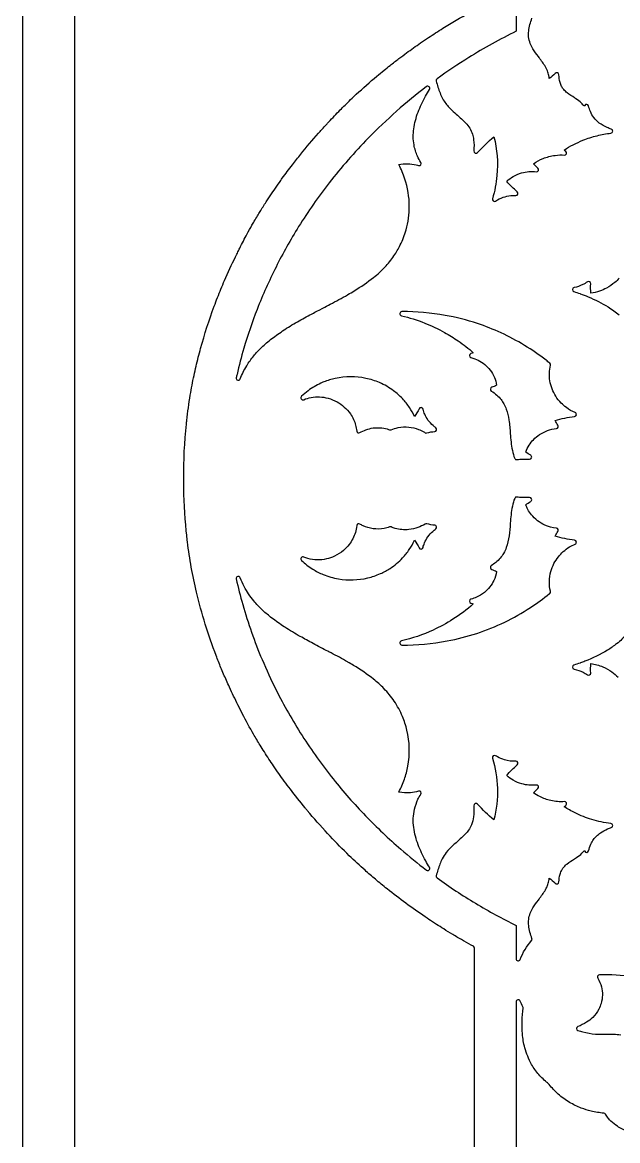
# Model space of a CAD drawing. Header units: millimetres. Extents: x 5940 to 9066, y 1327 to 3250.
# Drawn here: x 8406 to 8692, y 2017 to 2553 of the extents above; entities that cross this region are included whole.
import ezdxf

# ---------------------------------------------------------------- set-up
doc = ezdxf.new("R2010")
doc.units = ezdxf.units.MM
doc.layers.add('Default Layer', color=7, linetype='Continuous', lineweight=30)

msp = doc.modelspace()

# ---------------------------------------------------------------- linework, layer by layer
at = {"layer": 'Default Layer', "color": 18, "lineweight": 30, "true_color": 0x000000}
for points in [[(8405.99, 3249.63), (8405.99, 1419.63), (8405.99, 1419.63), (9065.99, 1419.63), (9065.99, 1419.63), (9065.99, 3249.63), (9065.99, 3249.63), (8405.99, 3249.63)], [(8430.99, 3131.45), (8430.99, 1537.81)]]:
    msp.add_lwpolyline(points, dxfattribs=at)
for points in [[(8642.85, 2565.04), (8642.85, 2549.08), (8642.85, 2549.08, 0.023922), (8620.11, 2536.41), (8620.11, 2536.41, 0.017257), (8604.93, 2526.23), (8604.93, 2526.23, 0.30708), (8604.55, 2525.17), (8604.55, 2525.17, 0.02852), (8606.34, 2519.44), (8606.34, 2519.44, 0.069104), (8609.13, 2514.39), (8609.13, 2514.39, 0.025556), (8610.74, 2512.45), (8610.74, 2512.45, 0.034691), (8613.41, 2509.92), (8613.41, 2509.92, -0.029656), (8618.6, 2505.09), (8618.6, 2505.09, -0.054158), (8620.57, 2502.53), (8620.57, 2502.53, -0.056189), (8621.88, 2499.68), (8621.88, 2499.68, -0.050833), (8622.47, 2497.03), (8622.47, 2497.03, -0.049414), (8622.56, 2491.63), (8622.56, 2491.63, 0.321652), (8623.16, 2490.63), (8623.16, 2490.63, 0.321652), (8624.3, 2490.87), (8624.3, 2490.87, -0.035121), (8632.21, 2498.47), (8632.21, 2498.47, -0.08397), (8633.66, 2479.87), (8633.66, 2479.87, -0.050432), (8631.52, 2468.75), (8631.52, 2468.75, 0.314779), (8631.88, 2467.66), (8631.88, 2467.66, 0.314779), (8633.02, 2467.62), (8633.02, 2467.62, -0.061122), (8636.67, 2469.4), (8636.67, 2469.4, -0.055853), (8640.25, 2470.22), (8640.25, 2470.22, -0.037371), (8642.69, 2470.31), (8642.69, 2470.31, 0.319741), (8643.66, 2470.94), (8643.66, 2470.94, 0.319741), (8643.37, 2472.07), (8643.37, 2472.07, -0.041096), (8638.36, 2477.08), (8638.36, 2477.08, -0.055425), (8641.46, 2479.4), (8641.46, 2479.4, -0.063572), (8645.49, 2481.13), (8645.49, 2481.13, -0.099123), (8652.5, 2481.69), (8652.5, 2481.69, 0.325418), (8653.53, 2482.27), (8653.53, 2482.27, 0.325418), (8653.3, 2483.42), (8653.3, 2483.42, -0.013851), (8651.18, 2485.48), (8651.18, 2485.48, -0.058684), (8655.76, 2487.99), (8655.76, 2487.99, -0.063136), (8661.51, 2489.51), (8661.51, 2489.51, -0.0491), (8666.01, 2489.66), (8666.01, 2489.66, 0.329562), (8667.01, 2490.31), (8667.01, 2490.31, 0.329562), (8666.69, 2491.45), (8666.69, 2491.45, -0.00553), (8665.88, 2492.09), (8665.88, 2492.09, -0.047401), (8674.91, 2496.76), (8674.91, 2496.76, -0.034092), (8681.66, 2498.95), (8681.66, 2498.95, -0.031896), (8688.3, 2500.17)], [(8483.4, 2334.5, -0.029312), (8484.71, 2360.67), (8484.71, 2360.67, 0.002939), (8484.9, 2362.41), (8484.9, 2362.41, -0.0145), (8486.55, 2374.55), (8486.55, 2374.55, -0.011403), (8488.33, 2383.92), (8488.33, 2383.92, -0.005396), (8489.32, 2388.35), (8489.32, 2388.35, -0.009094), (8491.52, 2396.96), (8491.52, 2396.96, -0.021501), (8498.02, 2417.15), (8498.02, 2417.15, -0.004213), (8499.6, 2421.29), (8499.6, 2421.29, -0.004044), (8501.25, 2425.42), (8501.25, 2425.42, -0.004123), (8502.98, 2429.52), (8502.98, 2429.52, -0.012348), (8508.22, 2440.87), (8508.22, 2440.87, -0.002333), (8509.42, 2443.28), (8509.42, 2443.28, -0.00158), (8510.25, 2444.97), (8510.25, 2444.97, -0.008967), (8513.82, 2451.85), (8513.82, 2451.85, -0.005254), (8516.12, 2456), (8516.12, 2456, -0.001722), (8517.26, 2457.97), (8517.26, 2457.97, -0.002977), (8518.81, 2460.59), (8518.81, 2460.59, -0.001688), (8520, 2462.54), (8520, 2462.54, -0.005307), (8522.94, 2467.2), (8522.94, 2467.2, -0.001496), (8524.26, 2469.22), (8524.26, 2469.22, -0.008179), (8529.27, 2476.55), (8529.27, 2476.55, -0.001458), (8530.69, 2478.53), (8530.69, 2478.53, -0.007316), (8535.53, 2485.03), (8535.53, 2485.03, -0.002488), (8537.53, 2487.59), (8537.53, 2487.59, -0.002262), (8539.56, 2490.14), (8539.56, 2490.14, -0.011765), (8548.02, 2500.1), (8548.02, 2500.1, -0.001368), (8549.66, 2501.93), (8549.66, 2501.93, -0.002422), (8551.88, 2504.35), (8551.88, 2504.35, -0.000577), (8553, 2505.55), (8553, 2505.55, -0.008367), (8558.47, 2511.3), (8558.47, 2511.3, -0.003851), (8560.77, 2513.62), (8560.77, 2513.62, -0.007591), (8566.19, 2518.81), (8566.19, 2518.81, -0.013294), (8576.03, 2527.48), (8576.03, 2527.48, -0.004102), (8579.52, 2530.36), (8579.52, 2530.36, -0.002521), (8582.36, 2532.62), (8582.36, 2532.62, -0.004586), (8586.66, 2535.95), (8586.66, 2535.95, -0.003498), (8590.31, 2538.67), (8590.31, 2538.67, -0.006959), (8597, 2543.42), (8597, 2543.42, -0.003463), (8600.79, 2545.99), (8600.79, 2545.99, -0.006897), (8607.73, 2550.47), (8607.73, 2550.47), (8607.73, 2550.48), (8607.73, 2550.48, -0.01246), (8620.42, 2557.99)], [(8688.3, 2500.17, 0.349504), (8689.18, 2501.06), (8689.18, 2501.06, 0.349504), (8688.51, 2502.11), (8688.51, 2502.11, -0.016237), (8686.53, 2502.87), (8686.53, 2502.87, -0.061541), (8682.76, 2505.03), (8682.76, 2505.03, -0.066358), (8680.16, 2507.6), (8680.16, 2507.6, -0.067186), (8678.47, 2510.55), (8678.47, 2510.55, -0.041873), (8677.63, 2513.2), (8677.63, 2513.2, 0.319984), (8676.76, 2513.98), (8676.76, 2513.98, 0.319984), (8675.75, 2513.41), (8675.75, 2513.41), (8675.59, 2513.08), (8675.59, 2513.08), (8675.59, 2513.08), (8675.59, 2513.08, 0.015978), (8674.22, 2514.56), (8674.22, 2514.56, 0.051325), (8671.57, 2516.71), (8671.57, 2516.71, 0.011259), (8670.92, 2517.11), (8670.92, 2517.11, -0.029471), (8667.27, 2519.57), (8667.27, 2519.57, -0.054701), (8665.74, 2521.03), (8665.74, 2521.03, -0.050832), (8664.7, 2522.55), (8664.7, 2522.55, -0.061166), (8663.95, 2524.48), (8663.95, 2524.48, -0.044394), (8663.35, 2528.19), (8663.35, 2528.19, 0.650434), (8661.63, 2528.81), (8661.63, 2528.81, -0.050674), (8658.69, 2526.31), (8658.69, 2526.31, 0.047014), (8658.55, 2527.76), (8658.55, 2527.76, 0.045875), (8657.89, 2530.02), (8657.89, 2530.02, 0.053102), (8656.58, 2532.55), (8656.58, 2532.55, 0.015161), (8653.51, 2536.91), (8653.51, 2536.91, -0.017008), (8650.94, 2540.6), (8650.94, 2540.6, -0.053915), (8649.63, 2543.19), (8649.63, 2543.19, -0.065207), (8648.87, 2546.44), (8648.87, 2546.44, -0.053155), (8648.89, 2549.13), (8648.89, 2549.13, -0.068315), (8650.46, 2555.28)], [(8591.61, 2465.21, 0.078693), (8589.51, 2478.18), (8589.51, 2478.18, 0.042857), (8586.58, 2485.06), (8586.58, 2485.06, -0.116174), (8594.97, 2484.93), (8594.97, 2484.93, -0.014562), (8595.98, 2484.65), (8595.98, 2484.65, 0.317665), (8597.08, 2485), (8597.08, 2485, 0.317665), (8597.12, 2486.15), (8597.12, 2486.15, -0.043668), (8595.54, 2489.06), (8595.54, 2489.06, -0.058267), (8593.88, 2494.51), (8593.88, 2494.51, -0.081007), (8593.75, 2502.23), (8593.75, 2502.23, -0.054678), (8595.8, 2510.22), (8595.8, 2510.22, -0.038125), (8599.38, 2517.87), (8599.38, 2517.87, -0.010857), (8601.33, 2521.16), (8601.33, 2521.16, 0.36209), (8601.16, 2522.43), (8601.16, 2522.43, 0.36209), (8599.88, 2522.48), (8599.88, 2522.48, 0.018239), (8585.54, 2510.74), (8585.54, 2510.74, 0.018725), (8571.91, 2497.78), (8571.91, 2497.78, 0.027869), (8553.21, 2476.37), (8553.21, 2476.37, 0.026081), (8538.53, 2455.35), (8538.53, 2455.35, 0.023261), (8527.67, 2435.96), (8527.67, 2435.96, 0.023934), (8518.61, 2415.67), (8518.61, 2415.67, 0.021702), (8512.24, 2397), (8512.24, 2397, 0.014387), (8508.96, 2384.5), (8508.96, 2384.5, 0.001976), (8508.59, 2382.87), (8508.59, 2382.87, 0.392884), (8509.28, 2381.69), (8509.28, 2381.69, 0.392884), (8510.5, 2382.29), (8510.5, 2382.29, -0.045088), (8513.6, 2388.59), (8513.6, 2388.59, -0.035582), (8516.97, 2393.34), (8516.97, 2393.34, -0.027373), (8520.83, 2397.49), (8520.83, 2397.49, -0.029457), (8525.66, 2401.63), (8525.66, 2401.63, -0.016168), (8531.61, 2405.82), (8531.61, 2405.82, 0.046792), (8531.75, 2405.94), (8531.75, 2405.94, -0.022208), (8531.85, 2405.99), (8531.85, 2405.99, 0.025547), (8531.94, 2406.04), (8531.94, 2406.04, -0.017165), (8538.79, 2410.19), (8538.79, 2410.19, -0.004018), (8545.58, 2413.9), (8545.58, 2413.9, -0.001135), (8548.31, 2415.35), (8548.31, 2415.35), (8550.15, 2416.32), (8550.15, 2416.32, -0.002073), (8553.71, 2418.16), (8553.71, 2418.16, 0.012736), (8561.96, 2422.65), (8561.96, 2422.65, 0.026733), (8562.05, 2422.71), (8562.05, 2422.71, 0.027337), (8562.15, 2422.76), (8562.15, 2422.76, 0.005307), (8565.22, 2424.58), (8565.22, 2424.58, 0.029039), (8574.49, 2430.97), (8574.49, 2430.97, 0.038542), (8579.89, 2435.9), (8579.89, 2435.9, 0.038714), (8584.25, 2441.33), (8584.25, 2441.33, 0.03548), (8587.3, 2446.57), (8587.3, 2446.57, 0.045432), (8590.05, 2453.77), (8590.05, 2453.77, 0.06917), (8591.61, 2465.21)], [(8692.32, 2430.6, -0.033204), (8690.26, 2428.6), (8690.26, 2428.6, -0.055035), (8686.26, 2425.87), (8686.26, 2425.87, -0.041135), (8682.9, 2424.42), (8682.9, 2424.42, -0.046488), (8678.67, 2423.43), (8678.67, 2423.43, -0.023433), (8678.64, 2427.98), (8678.64, 2427.98, 0.621047), (8677.07, 2428.84), (8677.07, 2428.84, -0.040409), (8674.81, 2427.52), (8674.81, 2427.52, -0.063457), (8670.69, 2426.14), (8670.69, 2426.14, 0.341472), (8669.88, 2425.22), (8669.88, 2425.22, 0.341472), (8670.57, 2424.21), (8670.57, 2424.21, -0.007603), (8673.51, 2423.2), (8673.51, 2423.2, -0.015176), (8673.66, 2423.15), (8673.66, 2423.15, -0.012113), (8677.43, 2421.7), (8677.43, 2421.7, -0.038936), (8687, 2416.83), (8687, 2416.83, -0.039596), (8692.24, 2413.01)], [(8671.14, 2366.18, -0.059405), (8666.95, 2368.56), (8666.95, 2368.56, -0.041908), (8664.49, 2370.71), (8664.49, 2370.71, -0.050124), (8661.86, 2374.03), (8661.86, 2374.03, -0.049001), (8660.1, 2377.5), (8660.1, 2377.5, -0.054054), (8659.03, 2381.45), (8659.03, 2381.45, -0.100529), (8659.36, 2388.83), (8659.36, 2388.83, 0.290998), (8659.02, 2389.85), (8659.02, 2389.85, 0.006068), (8657.24, 2391.27), (8657.24, 2391.27, 0.028936), (8646.88, 2398.41), (8646.88, 2398.41, 0.028667), (8635.6, 2404.41), (8635.6, 2404.41, 0.028071), (8624.25, 2408.88), (8624.25, 2408.88, 0.035561), (8608.8, 2412.79), (8608.8, 2412.79, 0.045393), (8588.07, 2414.59), (8588.07, 2414.59, 0.38043), (8587.08, 2413.7), (8587.08, 2413.7, 0.38043), (8587.84, 2412.61), (8587.84, 2412.61, -0.037303), (8599.02, 2409.11), (8599.02, 2409.11, -0.032434), (8608.52, 2404.59), (8608.52, 2404.59, -0.023922), (8615.07, 2400.52), (8615.07, 2400.52, -0.029838), (8622.32, 2394.84), (8622.32, 2394.84, -0.005746), (8621.15, 2394.47), (8621.15, 2394.47, 0.338199), (8620.44, 2393.49), (8620.44, 2393.49, 0.338199), (8621.2, 2392.54), (8621.2, 2392.54, -0.055291), (8624.69, 2391.26), (8624.69, 2391.26, -0.057468), (8627.8, 2389.21), (8627.8, 2389.21, -0.054181), (8630.39, 2386.54), (8630.39, 2386.54, -0.064559), (8632.46, 2383.02), (8632.46, 2383.02, -0.065307), (8633.49, 2379.3), (8633.49, 2379.3, -0.038661), (8631.16, 2378.3), (8631.16, 2378.3, 0.631377), (8630.95, 2376.51), (8630.95, 2376.51, -0.040365), (8633.58, 2374.54), (8633.58, 2374.54, -0.045152), (8635.63, 2372.37), (8635.63, 2372.37, -0.038543), (8636.98, 2370.36), (8636.98, 2370.36, -0.04601), (8638.1, 2367.83), (8638.1, 2367.83, -0.042549), (8639.38, 2362.62), (8639.38, 2362.62, -0.023921), (8640.05, 2356.11), (8640.05, 2356.11, 0.034947), (8641.06, 2348.03), (8641.06, 2348.03, 0.043157), (8642.16, 2344.22), (8642.16, 2344.22, 0.356315), (8643.26, 2343.59), (8643.26, 2343.59, -0.032908), (8646.01, 2343.87), (8646.01, 2343.87, -0.023716), (8649.28, 2343.83), (8649.28, 2343.83, 0.342698), (8650.29, 2344.53), (8650.29, 2344.53, 0.342698), (8649.87, 2345.68), (8649.87, 2345.68, -0.009897), (8647.45, 2347.25), (8647.45, 2347.25, -0.056759), (8649.1, 2350.55), (8649.1, 2350.55, -0.048373), (8651.17, 2353.16), (8651.17, 2353.16, -0.052041), (8654.08, 2355.61), (8654.08, 2355.61, -0.062114), (8657.88, 2357.54), (8657.88, 2357.54, -0.060842), (8662.2, 2358.54), (8662.2, 2358.54, 0.561098), (8662.94, 2360.08), (8662.94, 2360.08, -0.018437), (8661.58, 2362.33), (8661.58, 2362.33, -0.051027), (8670.86, 2364.27), (8670.86, 2364.27, 0.342588), (8671.74, 2365.12), (8671.74, 2365.12, 0.342588), (8671.14, 2366.18)], [(8540.98, 2372.35, -0.053263), (8544.52, 2373.41), (8544.52, 2373.41, -0.114639), (8552.64, 2373.07), (8552.64, 2373.07, -0.059011), (8556.94, 2371.32), (8556.94, 2371.32, -0.056617), (8560.41, 2368.84), (8560.41, 2368.84, -0.058914), (8563.35, 2365.51), (8563.35, 2365.51, -0.084198), (8565.86, 2360.13), (8565.86, 2360.13, -0.041653), (8566.38, 2357.3), (8566.38, 2357.3, 0.550884), (8567.89, 2356.55), (8567.89, 2356.55, -0.049945), (8570.82, 2357.93), (8570.82, 2357.93, -0.051712), (8574.26, 2358.78), (8574.26, 2358.78, -0.100396), (8580.99, 2358.31), (8580.99, 2358.31, -0.018993), (8582.18, 2357.93), (8582.18, 2357.93, 0.188928), (8582.91, 2357.95), (8582.91, 2357.95, -0.050879), (8586.21, 2358.96), (8586.21, 2358.96, -0.073799), (8591.38, 2359.22), (8591.38, 2359.22, -0.065402), (8596.05, 2358.11), (8596.05, 2358.11, -0.039729), (8598.57, 2356.91), (8598.57, 2356.91, -0.011026), (8599.2, 2356.52), (8599.2, 2356.52, 0.220708), (8600.03, 2356.41), (8600.03, 2356.41, -0.061028), (8603.81, 2357.09), (8603.81, 2357.09, 0.319859), (8604.71, 2357.81), (8604.71, 2357.81, 0.319859), (8604.32, 2358.9), (8604.32, 2358.9, -0.02741), (8603.05, 2359.91), (8603.05, 2359.91, -0.056855), (8600.58, 2362.61), (8600.58, 2362.61, -0.052178), (8599.01, 2365.35), (8599.01, 2365.35, -0.044635), (8598.19, 2367.77), (8598.19, 2367.77, 0.316151), (8597.33, 2368.53), (8597.33, 2368.53, 0.316151), (8596.32, 2367.97), (8596.32, 2367.97, -0.049603), (8594.07, 2364.35), (8594.07, 2364.35, 0.039493), (8591.75, 2368.53), (8591.75, 2368.53, 0.043547), (8588.3, 2372.85), (8588.3, 2372.85, 0.041453), (8584.09, 2376.6), (8584.09, 2376.6, 0.060814), (8577.33, 2380.53), (8577.33, 2380.53, 0.050805), (8570.73, 2382.59), (8570.73, 2382.59, 0.10413), (8556.1, 2382.53), (8556.1, 2382.53, 0.041998), (8550.57, 2380.84), (8550.57, 2380.84, 0.01225), (8549.14, 2380.22), (8549.14, 2380.22, 0.050426), (8543.06, 2376.65), (8543.06, 2376.65, 0.031321), (8539.9, 2374), (8539.9, 2374, 0.362287), (8539.75, 2372.73), (8539.75, 2372.73, 0.362287), (8540.98, 2372.35)], [(8622.85, 1537.81), (8622.85, 2109.33), (8622.85, 2109.33, 0.273939), (8622.33, 2110.21), (8622.33, 2110.21, -0.004133), (8618.01, 2112.63), (8618.01, 2112.63, 0.00112), (8617.2, 2113.09), (8617.2, 2113.09, -0.004334), (8612.43, 2115.9), (8612.43, 2115.9, -0.004244), (8608.12, 2118.54), (8608.12, 2118.54, -0.003565), (8604.63, 2120.75), (8604.63, 2120.75, -0.001529), (8602.7, 2122), (8602.7, 2122, -0.003534), (8599.27, 2124.29), (8599.27, 2124.29, -0.019866), (8580.94, 2137.76), (8580.94, 2137.76, -0.006203), (8575.34, 2142.36), (8575.34, 2142.36, -0.006399), (8570.37, 2146.65), (8570.37, 2146.65, -0.010518), (8562.78, 2153.67), (8562.78, 2153.67, -0.013636), (8553.64, 2163.02), (8553.64, 2163.02, 0.003411), (8552.44, 2164.31), (8552.44, 2164.31, -0.013193), (8542.67, 2175.35), (8542.67, 2175.35, -0.000432), (8541.62, 2176.6), (8541.62, 2176.6, -0.01033), (8534.55, 2185.52), (8534.55, 2185.52, -0.00419), (8531.64, 2189.42), (8531.64, 2189.42, -0.008235), (8526.51, 2196.69), (8526.51, 2196.69, -0.007447), (8522.07, 2203.41), (8522.07, 2203.41, -0.003646), (8520, 2206.72), (8520, 2206.72, -0.006628), (8516.88, 2211.95), (8516.88, 2211.95, -0.012451), (8511.62, 2221.59), (8511.62, 2221.59, -0.005597), (8509.42, 2225.98), (8509.42, 2225.98, -0.009186), (8505.34, 2234.44), (8505.34, 2234.44, -0.004315), (8503.87, 2237.69), (8503.87, 2237.69, -0.006711), (8501.25, 2243.84), (8501.25, 2243.84, -0.006064), (8498.96, 2249.61), (8498.96, 2249.61, -0.016086), (8493.75, 2264.68), (8493.75, 2264.68, -0.016318), (8489.53, 2280.02), (8489.53, 2280.02, -0.028816), (8485.21, 2304.14), (8485.21, 2304.14, -0.003906), (8484.84, 2307.42), (8484.84, 2307.42), (8484.62, 2309.41), (8484.62, 2309.41, -0.026473), (8483.39, 2332.81), (8483.39, 2332.81, -0.00104), (8483.4, 2334.48), (8483.4, 2334.48), (8483.4, 2334.5)], [(8662.2, 2310.72, -0.07975), (8656.61, 2312.23), (8656.61, 2312.23, -0.059495), (8653.14, 2314.33), (8653.14, 2314.33, -0.056553), (8650.19, 2317.21), (8650.19, 2317.21, -0.045185), (8648.47, 2319.75), (8648.47, 2319.75, -0.038181), (8647.45, 2322), (8647.45, 2322, -0.010128), (8649.87, 2323.58), (8649.87, 2323.58, 0.342653), (8650.29, 2324.73), (8650.29, 2324.73, 0.342653), (8649.28, 2325.43), (8649.28, 2325.43, -0.027113), (8645.55, 2325.41), (8645.55, 2325.41, -0.027236), (8643.26, 2325.67), (8643.26, 2325.67, 0.3562), (8642.16, 2325.04), (8642.16, 2325.04, 0.043158), (8641.06, 2321.22), (8641.06, 2321.22, 0.034971), (8640.05, 2313.12), (8640.05, 2313.12, -0.022323), (8639.44, 2307), (8639.44, 2307, -0.045247), (8638.11, 2301.44), (8638.11, 2301.44, -0.051247), (8636.84, 2298.65), (8636.84, 2298.65, -0.043672), (8635.26, 2296.43), (8635.26, 2296.43, -0.045254), (8633.08, 2294.29), (8633.08, 2294.29, -0.031897), (8630.95, 2292.75), (8630.95, 2292.75, 0.631416), (8631.16, 2290.95), (8631.16, 2290.95, -0.038533), (8633.49, 2289.96), (8633.49, 2289.96, -0.077397), (8632.16, 2285.58), (8632.16, 2285.58, -0.057232), (8630.25, 2282.54), (8630.25, 2282.54, -0.054436), (8627.61, 2279.89), (8627.61, 2279.89, -0.068026), (8623.87, 2277.62), (8623.87, 2277.62, -0.041913), (8621.2, 2276.72), (8621.2, 2276.72, 0.338279), (8620.44, 2275.77), (8620.44, 2275.77, 0.338279), (8621.15, 2274.79), (8621.15, 2274.79, -0.005655), (8622.32, 2274.42), (8622.32, 2274.42, -0.039819), (8612.48, 2267.02), (8612.48, 2267.02, -0.033089), (8603, 2261.86), (8603, 2261.86, -0.051195), (8587.84, 2256.64), (8587.84, 2256.64, 0.380455), (8587.08, 2255.56), (8587.08, 2255.56, 0.380455), (8588.07, 2254.67), (8588.07, 2254.67, 0.047543), (8609.78, 2256.65), (8609.78, 2256.65, 0.032505), (8623.99, 2260.29), (8623.99, 2260.29, 0.03312), (8637.37, 2265.68), (8637.37, 2265.68, 0.031622), (8649.71, 2272.63), (8649.71, 2272.63, 0.026574), (8658.93, 2279.34), (8658.93, 2279.34, 0.015073), (8659.07, 2279.45), (8659.07, 2279.45, 0.282273), (8659.35, 2280.46), (8659.35, 2280.46, -0.130422), (8659.51, 2289.99), (8659.51, 2289.99, -0.052474), (8661, 2293.74), (8661, 2293.74, -0.048509), (8663.17, 2297.05), (8663.17, 2297.05, -0.039602), (8665.46, 2299.49), (8665.46, 2299.49, -0.048618), (8668.5, 2301.74), (8668.5, 2301.74, -0.036122), (8671.14, 2303.07), (8671.14, 2303.07, 0.342593), (8671.74, 2304.14), (8671.74, 2304.14, 0.342593), (8670.86, 2304.99), (8670.86, 2304.99, -0.051029), (8661.58, 2306.93), (8661.58, 2306.93, -0.018438), (8662.94, 2309.18), (8662.94, 2309.18, 0.561063), (8662.2, 2310.72)], [(8539.9, 2295.26, 0.051283), (8545.29, 2291.11), (8545.29, 2291.11, 0.040284), (8550.35, 2288.5), (8550.35, 2288.5, 0.054744), (8557.58, 2286.45), (8557.58, 2286.45, 0.100353), (8571.69, 2286.88), (8571.69, 2286.88, 0.046681), (8577.75, 2288.92), (8577.75, 2288.92, 0.040952), (8582.42, 2291.47), (8582.42, 2291.47, 0.057213), (8588.37, 2296.48), (8588.37, 2296.48, 0.040011), (8591.6, 2300.51), (8591.6, 2300.51, 0.041308), (8594.07, 2304.91), (8594.07, 2304.91, -0.049727), (8596.32, 2301.29), (8596.32, 2301.29, 0.31636), (8597.33, 2300.73), (8597.33, 2300.73, 0.31636), (8598.19, 2301.49), (8598.19, 2301.49, -0.040734), (8598.91, 2303.68), (8598.91, 2303.68, -0.056951), (8600.56, 2306.62), (8600.56, 2306.62, -0.054014), (8602.9, 2309.22), (8602.9, 2309.22, -0.030382), (8604.33, 2310.35), (8604.33, 2310.35, 0.319657), (8604.71, 2311.45), (8604.71, 2311.45, 0.319657), (8603.81, 2312.17), (8603.81, 2312.17, -0.061049), (8600.03, 2312.85), (8600.03, 2312.85, 0.221319), (8599.2, 2312.73), (8599.2, 2312.73, -0.055724), (8595.74, 2311.04), (8595.74, 2311.04, -0.060503), (8591.39, 2310.04), (8591.39, 2310.04, -0.095295), (8584.76, 2310.65), (8584.76, 2310.65, -0.029079), (8582.91, 2311.31), (8582.91, 2311.31, 0.189258), (8582.18, 2311.32), (8582.18, 2311.32, -0.040621), (8579.6, 2310.62), (8579.6, 2310.62, -0.080027), (8574.23, 2310.48), (8574.23, 2310.48, -0.074021), (8569.41, 2311.9), (8569.41, 2311.9, -0.026933), (8567.89, 2312.71), (8567.89, 2312.71, 0.551358), (8566.38, 2311.95), (8566.38, 2311.95, -0.048453), (8565.73, 2308.7), (8565.73, 2308.7, -0.093099), (8562.73, 2302.9), (8562.73, 2302.9, -0.051004), (8560.02, 2300.07), (8560.02, 2300.07, -0.068466), (8555.72, 2297.32), (8555.72, 2297.32, -0.05204), (8551.83, 2295.98), (8551.83, 2295.98, -0.126141), (8542.91, 2296.22), (8542.91, 2296.22, -0.029591), (8540.98, 2296.9), (8540.98, 2296.9, 0.361758), (8539.75, 2296.53), (8539.75, 2296.53, 0.361758), (8539.9, 2295.26)], [(8588.35, 2220.39, 0.050003), (8584.35, 2227.79), (8584.35, 2227.79, 0.043585), (8579.44, 2233.83), (8579.44, 2233.83, 0.035531), (8574.43, 2238.33), (8574.43, 2238.33, 0.030145), (8564.83, 2244.92), (8564.83, 2244.92, 0.004574), (8562.15, 2246.5), (8562.15, 2246.5, 0.02831), (8562.05, 2246.55), (8562.05, 2246.55, 0.028287), (8561.96, 2246.61), (8561.96, 2246.61, 0.011877), (8554.14, 2250.89), (8554.14, 2250.89, 0.001679), (8552.6, 2251.68), (8552.6, 2251.68, -0.004049), (8545.44, 2255.44), (8545.44, 2255.44, -0.003644), (8539.23, 2258.82), (8539.23, 2258.82, -0.018203), (8531.94, 2263.22), (8531.94, 2263.22, 0.034015), (8531.82, 2263.29), (8531.82, 2263.29, -0.01255), (8531.76, 2263.32), (8531.76, 2263.32, 0.04707), (8531.61, 2263.44), (8531.61, 2263.44, -0.016127), (8525.67, 2267.63), (8525.67, 2267.63, -0.02594), (8521.3, 2271.32), (8521.3, 2271.32, -0.030009), (8516.97, 2275.91), (8516.97, 2275.91, -0.050116), (8512.44, 2282.7), (8512.44, 2282.7, -0.03018), (8510.5, 2286.97), (8510.5, 2286.97, 0.392773), (8509.28, 2287.57), (8509.28, 2287.57, 0.392773), (8508.59, 2286.39), (8508.59, 2286.39, 0.01423), (8511.7, 2274.13), (8511.7, 2274.13, 0.03071), (8520.97, 2247.76), (8520.97, 2247.76, 0.017116), (8527.66, 2233.3), (8527.66, 2233.3, 0.026664), (8540.18, 2211.29), (8540.18, 2211.29, 0.026121), (8555.13, 2190.45), (8555.13, 2190.45, 0.022982), (8570.58, 2172.85), (8570.58, 2172.85, 0.023303), (8587.55, 2156.76), (8587.55, 2156.76, 0.015661), (8599.88, 2146.77), (8599.88, 2146.77, 0.361967), (8601.16, 2146.83), (8601.16, 2146.83, 0.361967), (8601.34, 2148.1), (8601.34, 2148.1, -0.010069), (8599.49, 2151.19), (8599.49, 2151.19, -0.038368), (8595.85, 2158.91), (8595.85, 2158.91, -0.056678), (8593.72, 2167.22), (8593.72, 2167.22, -0.091627), (8594.13, 2175.94), (8594.13, 2175.94, -0.051809), (8595.78, 2180.72), (8595.78, 2180.72, -0.035863), (8597.12, 2183.11), (8597.12, 2183.11, 0.317819), (8597.08, 2184.26), (8597.08, 2184.26, 0.317819), (8595.98, 2184.61), (8595.98, 2184.61, -0.054195), (8592.15, 2183.84), (8592.15, 2183.84, -0.076589), (8586.58, 2184.2), (8586.58, 2184.2, 0.038051), (8589.25, 2190.3), (8589.25, 2190.3, 0.038078), (8590.91, 2196.57), (8590.91, 2196.57, 0.104752), (8590.46, 2213.88), (8590.46, 2213.88, 0.040171), (8588.35, 2220.39)], [(8695.99, 2259.95, -0.043603), (8691.07, 2255.29), (8691.07, 2255.29, -0.032708), (8686.68, 2252.23), (8686.68, 2252.23, -0.043455), (8675.85, 2246.92), (8675.85, 2246.92, -0.006808), (8673.66, 2246.1), (8673.66, 2246.1, -0.014871), (8673.52, 2246.05), (8673.52, 2246.05, -0.007604), (8670.57, 2245.05), (8670.57, 2245.05, 0.341941), (8669.88, 2244.04), (8669.88, 2244.04, 0.341941), (8670.69, 2243.12), (8670.69, 2243.12, -0.06579), (8674.97, 2241.66), (8674.97, 2241.66, -0.037707), (8677.07, 2240.42), (8677.07, 2240.42, 0.620678), (8678.64, 2241.28), (8678.64, 2241.28, -0.023426), (8678.67, 2245.83), (8678.67, 2245.83, -0.441435), (8678.67, 2245.83), (8678.67, 2245.83, -0.064913), (8684.47, 2244.24), (8684.47, 2244.24, -0.056915), (8688.81, 2241.8), (8688.81, 2241.8, -0.044045), (8691.76, 2239.26)], [(8688.3, 2169.09, -0.044134), (8679.13, 2171.01), (8679.13, 2171.01, -0.040969), (8671.21, 2174.15), (8671.21, 2174.15, -0.028319), (8665.88, 2177.17), (8665.88, 2177.17, -0.005665), (8666.69, 2177.81), (8666.69, 2177.81, 0.329631), (8667.01, 2178.95), (8667.01, 2178.95, 0.329631), (8666.01, 2179.6), (8666.01, 2179.6, -0.071429), (8659.47, 2180.11), (8659.47, 2180.11, -0.060265), (8654.16, 2181.99), (8654.16, 2181.99, -0.039017), (8651.18, 2183.78), (8651.18, 2183.78, -0.013799), (8653.3, 2185.84), (8653.3, 2185.84, 0.325318), (8653.53, 2186.99), (8653.53, 2186.99, 0.325318), (8652.5, 2187.57), (8652.5, 2187.57, -0.09802), (8645.57, 2188.11), (8645.57, 2188.11, -0.064048), (8641.51, 2189.83), (8641.51, 2189.83, -0.056207), (8638.36, 2192.17), (8638.36, 2192.17, -0.041179), (8643.37, 2197.19), (8643.37, 2197.19, 0.319793), (8643.66, 2198.32), (8643.66, 2198.32, 0.319793), (8642.69, 2198.95), (8642.69, 2198.95, -0.083669), (8637.31, 2199.65), (8637.31, 2199.65, -0.055395), (8633.87, 2201.11), (8633.87, 2201.11, -0.015366), (8633.02, 2201.63), (8633.02, 2201.63, 0.314996), (8631.88, 2201.6), (8631.88, 2201.6, 0.314996), (8631.52, 2200.51), (8631.52, 2200.51, -0.065414), (8633.86, 2186.05), (8633.86, 2186.05, -0.068845), (8632.21, 2170.79), (8632.21, 2170.79, -0.035075), (8624.3, 2178.39), (8624.3, 2178.39, 0.321511), (8623.16, 2178.63), (8623.16, 2178.63, 0.321511), (8622.56, 2177.63), (8622.56, 2177.63, -0.049175), (8622.47, 2172.25), (8622.47, 2172.25, -0.073025), (8621.47, 2168.48), (8621.47, 2168.48, -0.051571), (8620.05, 2165.94), (8620.05, 2165.94, -0.038073), (8618.6, 2164.17), (8618.6, 2164.17, -0.029646), (8613.42, 2159.34), (8613.42, 2159.34, 0.008337), (8612.61, 2158.64), (8612.61, 2158.64, 0.045814), (8609.37, 2155.18), (8609.37, 2155.18, 0.041439), (8607.44, 2152.21), (8607.44, 2152.21, 0.034035), (8606.27, 2149.63), (8606.27, 2149.63, 0.027349), (8604.55, 2144.09), (8604.55, 2144.09, 0.307037), (8604.93, 2143.03), (8604.93, 2143.03, 0.020965), (8623.41, 2130.83), (8623.41, 2130.83, 0.020398), (8642.85, 2120.18), (8642.85, 2120.18), (8642.85, 2104.22), (8642.85, 2104.22, 0.36214), (8643.67, 2103.24), (8643.67, 2103.24, 0.36214), (8644.78, 2103.87), (8644.78, 2103.87, -0.090409), (8650.28, 2112.93), (8650.28, 2112.93, 0.285473), (8650.46, 2113.97), (8650.46, 2113.97, -0.067976), (8648.89, 2120.12), (8648.89, 2120.12, -0.11931), (8649.63, 2126.07), (8649.63, 2126.07, -0.053401), (8650.94, 2128.65), (8650.94, 2128.65, -0.017159), (8653.51, 2132.35), (8653.51, 2132.35, 0.015176), (8656.58, 2136.71), (8656.58, 2136.71, 0.056336), (8657.96, 2139.41), (8657.96, 2139.41, 0.041996), (8658.56, 2141.54), (8658.56, 2141.54, 0.044459), (8658.69, 2142.95), (8658.69, 2142.95, -0.050691), (8661.63, 2140.44), (8661.63, 2140.44, 0.650301), (8663.35, 2141.07), (8663.35, 2141.07, -0.043686), (8663.95, 2144.76), (8663.95, 2144.76, -0.070791), (8664.87, 2147), (8664.87, 2147, -0.047223), (8665.86, 2148.37), (8665.86, 2148.37, -0.049935), (8667.26, 2149.68), (8667.26, 2149.68, -0.030161), (8670.92, 2152.15), (8670.92, 2152.15, 0.013857), (8671.84, 2152.73), (8671.84, 2152.73, 0.051491), (8674.42, 2154.91), (8674.42, 2154.91, 0.013685), (8675.59, 2156.18), (8675.59, 2156.18), (8675.75, 2155.85), (8675.75, 2155.85, 0.319994), (8676.76, 2155.28), (8676.76, 2155.28, 0.319994), (8677.63, 2156.05), (8677.63, 2156.05, -0.049853), (8678.67, 2159.17), (8678.67, 2159.17, -0.053123), (8680.03, 2161.48), (8680.03, 2161.48, -0.038288), (8681.37, 2163.02), (8681.37, 2163.02, -0.045221), (8683.34, 2164.65), (8683.34, 2164.65, -0.054132), (8686.76, 2166.49), (8686.76, 2166.49, -0.01425), (8688.51, 2167.15), (8688.51, 2167.15, 0.349516), (8689.18, 2168.2), (8689.18, 2168.2, 0.349516), (8688.3, 2169.09)], [(8698.68, 2095.51, 0.049904), (8682.81, 2096.47), (8682.81, 2096.47, 0.570894), (8682, 2094.95), (8682, 2094.95, -0.072849), (8683.76, 2090.77), (8683.76, 2090.77, -0.135161), (8683.62, 2082.82), (8683.62, 2082.82, -0.047538), (8682.52, 2080.09), (8682.52, 2080.09, -0.079685), (8679.58, 2076.1), (8679.58, 2076.1, -0.054739), (8676.66, 2073.79), (8676.66, 2073.79, -0.055484), (8672.43, 2071.73), (8672.43, 2071.73, 0.326898), (8671.77, 2070.76), (8671.77, 2070.76, 0.326898), (8672.5, 2069.83), (8672.5, 2069.83, 0.00262), (8674.87, 2069.18), (8674.87, 2069.18, 0.046224), (8680.88, 2068.15), (8680.88, 2068.15, 0.031099), (8686.31, 2068.06), (8686.31, 2068.06, -0.045746), (8693.02, 2067.75)], [(8696.44, 2021.38, -0.056836), (8691.43, 2023.9), (8691.43, 2023.9, -0.04266), (8688.32, 2026.35), (8688.32, 2026.35, -0.035674), (8686.98, 2027.79), (8686.98, 2027.79, -0.043417), (8685.73, 2029.68), (8685.73, 2029.68, 0.249291), (8684.94, 2030.19), (8684.94, 2030.19, -0.035272), (8678.81, 2031.2), (8678.81, 2031.2, -0.032097), (8674.13, 2032.64), (8674.13, 2032.64, -0.042747), (8668.48, 2035.37), (8668.48, 2035.37, -0.048483), (8663.09, 2039.32), (8663.09, 2039.32, -0.038638), (8658.67, 2043.92), (8658.67, 2043.92, -0.004661), (8658.19, 2044.5), (8658.19, 2044.5, 0.060821), (8658.02, 2044.67), (8658.02, 2044.67, -0.048731), (8653.72, 2048.71), (8653.72, 2048.71, -0.052805), (8650.29, 2053.59), (8650.29, 2053.59, -0.059214), (8647.04, 2061.58), (8647.04, 2061.58, -0.04796), (8645.89, 2068.23), (8645.89, 2068.23, -0.0508), (8646.18, 2080.61), (8646.18, 2080.61, 0.162449), (8646.06, 2081.23), (8646.06, 2081.23, -0.039052), (8644.78, 2083.95), (8644.78, 2083.95, 0.362338), (8643.67, 2084.58), (8643.67, 2084.58, 0.362338), (8642.85, 2083.59), (8642.85, 2083.59), (8642.85, 1947.68)]]:
    msp.add_lwpolyline(points, format="xyb", dxfattribs=at)

doc.saveas('drawing.dxf')
